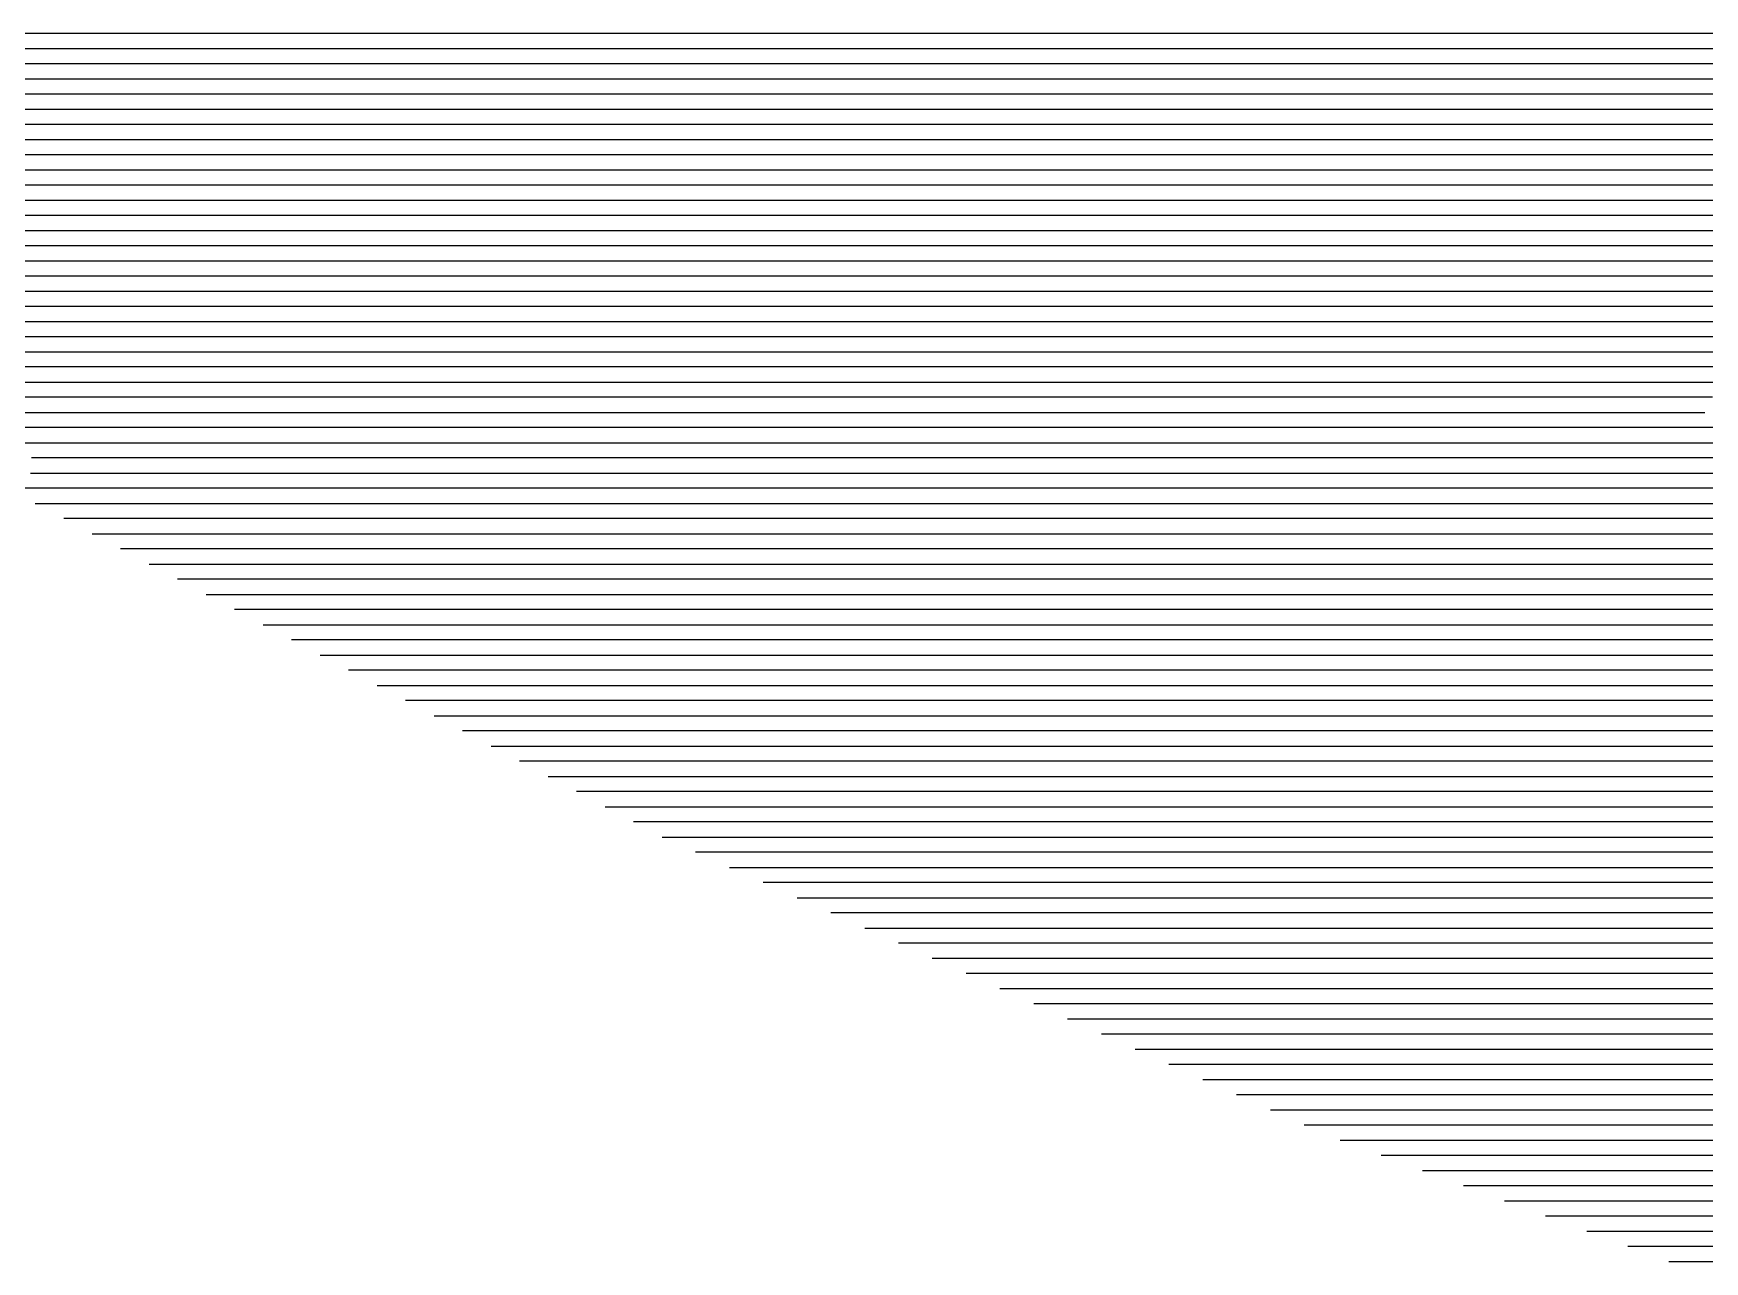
# Model space of a CAD drawing. Header units: metres. Extents: x -7 to 7, y -7 to 7.
# Drawn here: x -3.44 to -2.338, y -6.575 to -5.765 of the extents above; entities that cross this region are included whole.
import ezdxf

# ---------------------------------------------------------------- set-up
doc = ezdxf.new("R2010")
doc.units = ezdxf.units.M

msp = doc.modelspace()

# ---------------------------------------------------------------- linework, layer by layer
for p, q in [((-3.899082, -5.774853, -0.322752), (-3.335679, -5.774853, -0.267911)), ((-3.331761, -5.764853, -0.267812), (-3.891578, -5.764853, -0.322304)), ((-3.335679, -5.774853, -0.267911), (-3.263548, -5.774853, -0.260706)), ((-3.257173, -5.764853, -0.260361), (-3.331761, -5.764853, -0.267812)), ((-3.263548, -5.774853, -0.260706), (-2.84966, -5.774853, -0.219741)), ((-2.846298, -5.764853, -0.219695), (-3.257173, -5.764853, -0.260361)), ((-2.84966, -5.774853, -0.219741), (-2.725913, -5.774853, -0.207195)), ((-2.720173, -5.764853, -0.206907), (-2.846298, -5.764853, -0.219695)), ((-2.725913, -5.774853, -0.207195), (-2.380713, -5.774853, -0.172453)), ((-2.377843, -5.764853, -0.172455), (-2.720173, -5.764853, -0.206907)), ((-2.380713, -5.774853, -0.172453), (-2.212895, -5.774853, -0.155173)), ((-2.207684, -5.764853, -0.154933), (-2.377843, -5.764853, -0.172455)), ((-3.339598, -5.784853, -0.26801), (-3.903752, -5.784853, -0.322925)), ((-3.269922, -5.784853, -0.26105), (-3.339598, -5.784853, -0.26801)), ((-2.853022, -5.784853, -0.219788), (-3.269922, -5.784853, -0.26105)), ((-2.731653, -5.784853, -0.207482), (-2.853022, -5.784853, -0.219788)), ((-2.383583, -5.784853, -0.172452), (-2.731653, -5.784853, -0.207482)), ((-2.218106, -5.784853, -0.155412), (-2.383583, -5.784853, -0.172452)), ((-3.887789, -5.794853, -0.321089), (-3.343517, -5.794853, -0.268109)), ((-3.343517, -5.794853, -0.268109), (-3.276296, -5.794853, -0.261395)), ((-3.276296, -5.794853, -0.261395), (-2.856385, -5.794853, -0.219834)), ((-2.856385, -5.794853, -0.219834), (-2.737392, -5.794853, -0.20777)), ((-2.737392, -5.794853, -0.20777), (-2.386453, -5.794853, -0.172451)), ((-2.386453, -5.794853, -0.172451), (-2.223316, -5.794853, -0.155652)), ((-3.347436, -5.804853, -0.268209), (-3.871825, -5.804853, -0.319252)), ((-3.282671, -5.804853, -0.261739), (-3.347436, -5.804853, -0.268209)), ((-2.859747, -5.804853, -0.21988), (-3.282671, -5.804853, -0.261739)), ((-2.743132, -5.804853, -0.208057), (-2.859747, -5.804853, -0.21988)), ((-2.389323, -5.804853, -0.172449), (-2.743132, -5.804853, -0.208057)), ((-2.228527, -5.804853, -0.155892), (-2.389323, -5.804853, -0.172449)), ((-3.855861, -5.814853, -0.317416), (-3.351354, -5.814853, -0.268308)), ((-3.351354, -5.814853, -0.268308), (-3.289045, -5.814853, -0.262084)), ((-3.289045, -5.814853, -0.262084), (-2.863109, -5.814853, -0.219927)), ((-2.863109, -5.814853, -0.219927), (-2.748872, -5.814853, -0.208345)), ((-2.748872, -5.814853, -0.208345), (-2.392193, -5.814853, -0.172448)), ((-2.392193, -5.814853, -0.172448), (-2.233738, -5.814853, -0.156131)), ((-3.355273, -5.824853, -0.268407), (-3.839897, -5.824853, -0.31558)), ((-3.295419, -5.824853, -0.262428), (-3.355273, -5.824853, -0.268407)), ((-2.866471, -5.824853, -0.219973), (-3.295419, -5.824853, -0.262428)), ((-2.754612, -5.824853, -0.208632), (-2.866471, -5.824853, -0.219973)), ((-2.395063, -5.824853, -0.172447), (-2.754612, -5.824853, -0.208632)), ((-2.238949, -5.824853, -0.156371), (-2.395063, -5.824853, -0.172447)), ((-3.823933, -5.834853, -0.313744), (-3.359192, -5.834853, -0.268506)), ((-3.359192, -5.834853, -0.268506), (-3.301794, -5.834853, -0.262773)), ((-3.301794, -5.834853, -0.262773), (-2.869833, -5.834853, -0.22002)), ((-2.869833, -5.834853, -0.22002), (-2.760351, -5.834853, -0.208919)), ((-2.760351, -5.834853, -0.208919), (-2.397933, -5.834853, -0.172445)), ((-2.397933, -5.834853, -0.172445), (-2.244159, -5.834853, -0.156611)), ((-3.36311, -5.844853, -0.268605), (-3.807969, -5.844853, -0.311908)), ((-3.308168, -5.844853, -0.263117), (-3.36311, -5.844853, -0.268605)), ((-2.873196, -5.844853, -0.220066), (-3.308168, -5.844853, -0.263117)), ((-2.766091, -5.844853, -0.209207), (-2.873196, -5.844853, -0.220066)), ((-2.400803, -5.844853, -0.172444), (-2.766091, -5.844853, -0.209207)), ((-2.24937, -5.844853, -0.15685), (-2.400803, -5.844853, -0.172444)), ((-3.792005, -5.854853, -0.310072), (-3.367029, -5.854853, -0.268705)), ((-3.367029, -5.854853, -0.268705), (-3.314542, -5.854853, -0.263462)), ((-3.314542, -5.854853, -0.263462), (-2.876558, -5.854853, -0.220112)), ((-2.876558, -5.854853, -0.220112), (-2.771831, -5.854853, -0.209494)), ((-2.771831, -5.854853, -0.209494), (-2.403673, -5.854853, -0.172443)), ((-2.403673, -5.854853, -0.172443), (-2.254581, -5.854853, -0.15709)), ((-3.370948, -5.864853, -0.268804), (-3.776041, -5.864853, -0.308236)), ((-3.320917, -5.864853, -0.263807), (-3.370948, -5.864853, -0.268804)), ((-2.87992, -5.864853, -0.220159), (-3.320917, -5.864853, -0.263807)), ((-2.777571, -5.864853, -0.209782), (-2.87992, -5.864853, -0.220159)), ((-2.406544, -5.864853, -0.172441), (-2.777571, -5.864853, -0.209782)), ((-2.259791, -5.864853, -0.15733), (-2.406544, -5.864853, -0.172441)), ((-3.760077, -5.874853, -0.3064), (-3.374866, -5.874853, -0.268903)), ((-3.378785, -5.884853, -0.269002), (-3.744114, -5.884853, -0.304563)), ((-3.333665, -5.884853, -0.264496), (-3.378785, -5.884853, -0.269002)), ((-3.374866, -5.874853, -0.268903), (-3.327291, -5.874853, -0.264151)), ((-2.886644, -5.884853, -0.220252), (-3.333665, -5.884853, -0.264496)), ((-3.327291, -5.874853, -0.264151), (-2.883282, -5.874853, -0.220205)), ((-2.78905, -5.884853, -0.210357), (-2.886644, -5.884853, -0.220252)), ((-2.883282, -5.874853, -0.220205), (-2.78331, -5.874853, -0.210069)), ((-2.412284, -5.884853, -0.172438), (-2.78905, -5.884853, -0.210357)), ((-2.78331, -5.874853, -0.210069), (-2.409414, -5.874853, -0.17244)), ((-2.270213, -5.884853, -0.157809), (-2.412284, -5.884853, -0.172438)), ((-2.409414, -5.874853, -0.17244), (-2.265002, -5.874853, -0.157569)), ((-3.72815, -5.894853, -0.302727), (-3.382704, -5.894853, -0.269102)), ((-3.382704, -5.894853, -0.269102), (-3.340039, -5.894853, -0.26484)), ((-3.340039, -5.894853, -0.26484), (-2.890007, -5.894853, -0.220298)), ((-2.890007, -5.894853, -0.220298), (-2.79479, -5.894853, -0.210644)), ((-2.79479, -5.894853, -0.210644), (-2.415154, -5.894853, -0.172437)), ((-2.415154, -5.894853, -0.172437), (-2.275423, -5.894853, -0.158049)), ((-3.386623, -5.904853, -0.269201), (-3.712186, -5.904853, -0.300891)), ((-3.346414, -5.904853, -0.265185), (-3.386623, -5.904853, -0.269201)), ((-2.893369, -5.904853, -0.220344), (-3.346414, -5.904853, -0.265185)), ((-2.80053, -5.904853, -0.210932), (-2.893369, -5.904853, -0.220344)), ((-2.418024, -5.904853, -0.172436), (-2.80053, -5.904853, -0.210932)), ((-2.280634, -5.904853, -0.158288), (-2.418024, -5.904853, -0.172436)), ((-3.696222, -5.914853, -0.299055), (-3.390541, -5.914853, -0.2693)), ((-3.390541, -5.914853, -0.2693), (-3.352788, -5.914853, -0.265529)), ((-3.352788, -5.914853, -0.265529), (-2.896731, -5.914853, -0.220391)), ((-2.896731, -5.914853, -0.220391), (-2.806269, -5.914853, -0.211219)), ((-2.806269, -5.914853, -0.211219), (-2.420894, -5.914853, -0.172434)), ((-2.420894, -5.914853, -0.172434), (-2.285845, -5.914853, -0.158528)), ((-3.39446, -5.924853, -0.269399), (-3.680258, -5.924853, -0.297219)), ((-3.359162, -5.924853, -0.265874), (-3.39446, -5.924853, -0.269399)), ((-2.900093, -5.924853, -0.220437), (-3.359162, -5.924853, -0.265874)), ((-2.812009, -5.924853, -0.211507), (-2.900093, -5.924853, -0.220437)), ((-2.423764, -5.924853, -0.172433), (-2.812009, -5.924853, -0.211507)), ((-2.291055, -5.924853, -0.158768), (-2.423764, -5.924853, -0.172433)), ((-3.664294, -5.934853, -0.295383), (-3.398379, -5.934853, -0.269499)), ((-3.398379, -5.934853, -0.269499), (-3.365537, -5.934853, -0.266218)), ((-3.365537, -5.934853, -0.266218), (-2.903455, -5.934853, -0.220484)), ((-2.903455, -5.934853, -0.220484), (-2.817749, -5.934853, -0.211794)), ((-2.817749, -5.934853, -0.211794), (-2.426634, -5.934853, -0.172432)), ((-2.426634, -5.934853, -0.172432), (-2.296266, -5.934853, -0.159007)), ((-3.402297, -5.944853, -0.269598), (-3.64833, -5.944853, -0.293547)), ((-3.371911, -5.944853, -0.266563), (-3.402297, -5.944853, -0.269598)), ((-2.906818, -5.944853, -0.22053), (-3.371911, -5.944853, -0.266563)), ((-2.823489, -5.944853, -0.212081), (-2.906818, -5.944853, -0.22053)), ((-2.429504, -5.944853, -0.17243), (-2.823489, -5.944853, -0.212081)), ((-2.301477, -5.944853, -0.159247), (-2.429504, -5.944853, -0.17243)), ((-3.632366, -5.954853, -0.291711), (-3.406216, -5.954853, -0.269697)), ((-3.406216, -5.954853, -0.269697), (-3.378285, -5.954853, -0.266907)), ((-3.378285, -5.954853, -0.266907), (-2.91018, -5.954853, -0.220576)), ((-2.91018, -5.954853, -0.220576), (-2.829228, -5.954853, -0.212369)), ((-2.829228, -5.954853, -0.212369), (-2.432374, -5.954853, -0.172429)), ((-2.432374, -5.954853, -0.172429), (-2.306687, -5.954853, -0.159487)), ((-3.410135, -5.964853, -0.269796), (-3.616403, -5.964853, -0.289874)), ((-3.38466, -5.964853, -0.267252), (-3.410135, -5.964853, -0.269796)), ((-2.913542, -5.964853, -0.220623), (-3.38466, -5.964853, -0.267252)), ((-2.834968, -5.964853, -0.212656), (-2.913542, -5.964853, -0.220623)), ((-2.435245, -5.964853, -0.172428), (-2.834968, -5.964853, -0.212656)), ((-2.311898, -5.964853, -0.159726), (-2.435245, -5.964853, -0.172428)), ((-3.600439, -5.974853, -0.288038), (-3.414053, -5.974853, -0.269896)), ((-3.414053, -5.974853, -0.269896), (-3.391034, -5.974853, -0.267596)), ((-3.391034, -5.974853, -0.267596), (-2.916904, -5.974853, -0.220669)), ((-2.916904, -5.974853, -0.220669), (-2.840708, -5.974853, -0.212944)), ((-2.840708, -5.974853, -0.212944), (-2.438115, -5.974853, -0.172426)), ((-2.438115, -5.974853, -0.172426), (-2.317109, -5.974853, -0.159966)), ((-3.417972, -5.984853, -0.269995), (-3.584475, -5.984853, -0.286202)), ((-3.568511, -5.994853, -0.284366), (-3.421891, -5.994853, -0.270094)), ((-3.421891, -5.994853, -0.270094), (-3.403782, -5.994853, -0.268285)), ((-3.397408, -5.984853, -0.267941), (-3.417972, -5.984853, -0.269995)), ((-3.403782, -5.994853, -0.268285), (-2.923629, -5.994853, -0.220762)), ((-2.920266, -5.984853, -0.220716), (-3.397408, -5.984853, -0.267941)), ((-2.923629, -5.994853, -0.220762), (-2.852187, -5.994853, -0.213519)), ((-2.846448, -5.984853, -0.213231), (-2.920266, -5.984853, -0.220716)), ((-2.852187, -5.994853, -0.213519), (-2.443855, -5.994853, -0.172424)), ((-2.440985, -5.984853, -0.172425), (-2.846448, -5.984853, -0.213231)), ((-2.443855, -5.994853, -0.172424), (-2.32753, -5.994853, -0.160445)), ((-2.322319, -5.984853, -0.160205), (-2.440985, -5.984853, -0.172425)), ((-3.42581, -6.004853, -0.270193), (-3.552547, -6.004853, -0.28253)), ((-3.410157, -6.004853, -0.26863), (-3.42581, -6.004853, -0.270193)), ((-2.926991, -6.004853, -0.220808), (-3.410157, -6.004853, -0.26863)), ((-2.857927, -6.004853, -0.213806), (-2.926991, -6.004853, -0.220808)), ((-2.446725, -6.004853, -0.172422), (-2.857927, -6.004853, -0.213806)), ((-2.332741, -6.004853, -0.160685), (-2.446725, -6.004853, -0.172422)), ((-3.536583, -6.014853, -0.280694), (-3.429728, -6.014853, -0.270293)), ((-3.429728, -6.014853, -0.270293), (-3.416531, -6.014853, -0.268974)), ((-3.416531, -6.014853, -0.268974), (-2.930353, -6.014853, -0.220855)), ((-2.930353, -6.014853, -0.220855), (-2.863667, -6.014853, -0.214094)), ((-2.863667, -6.014853, -0.214094), (-2.449595, -6.014853, -0.172421)), ((-2.449595, -6.014853, -0.172421), (-2.337951, -6.014853, -0.160924)), ((-3.433647, -6.024853, -0.270392), (-3.520619, -6.024853, -0.278858)), ((-3.422905, -6.024853, -0.269319), (-3.433647, -6.024853, -0.270392)), ((-2.933715, -6.024853, -0.220901), (-3.422905, -6.024853, -0.269319)), ((-2.869407, -6.024853, -0.214381), (-2.933715, -6.024853, -0.220901)), ((-2.452465, -6.024853, -0.172419), (-2.869407, -6.024853, -0.214381)), ((-2.343162, -6.024853, -0.161164), (-2.452465, -6.024853, -0.172419)), ((-1.984212, -6.024853, -0.124415), (-2.343162, -6.024853, -0.161164)), ((-3.504655, -6.034853, -0.277022), (-3.437566, -6.034853, -0.270491)), ((-3.437566, -6.034853, -0.270491), (-3.42928, -6.034853, -0.269663)), ((-3.42928, -6.034853, -0.269663), (-2.937077, -6.034853, -0.220948)), ((-2.937077, -6.034853, -0.220948), (-2.875146, -6.034853, -0.214669)), ((-2.875146, -6.034853, -0.214669), (-2.455335, -6.034853, -0.172418)), ((-2.455335, -6.034853, -0.172418), (-2.348373, -6.034853, -0.161404)), ((-2.348373, -6.034853, -0.161404), (-1.986678, -6.034853, -0.124373)), ((-3.435654, -6.044853, -0.270008), (-3.441484, -6.044853, -0.27059)), ((-2.94044, -6.044853, -0.220994), (-3.435654, -6.044853, -0.270008)), ((-2.880886, -6.044853, -0.214956), (-2.94044, -6.044853, -0.220994)), ((-2.458205, -6.044853, -0.172417), (-2.880886, -6.044853, -0.214956)), ((-2.353583, -6.044853, -0.161643), (-2.458205, -6.044853, -0.172417)), ((-1.989145, -6.044853, -0.124332), (-2.353583, -6.044853, -0.161643)), ((-3.442028, -6.054853, -0.270352), (-2.943802, -6.054853, -0.22104)), ((-2.943802, -6.054853, -0.22104), (-2.886626, -6.054853, -0.215243)), ((-2.886626, -6.054853, -0.215243), (-2.461075, -6.054853, -0.172415)), ((-2.461075, -6.054853, -0.172415), (-2.358794, -6.054853, -0.161883)), ((-2.358794, -6.054853, -0.161883), (-1.991611, -6.054853, -0.124291)), ((-2.947164, -6.064853, -0.221087), (-3.448403, -6.064853, -0.270697)), ((-2.892366, -6.064853, -0.215531), (-2.947164, -6.064853, -0.221087)), ((-2.463946, -6.064853, -0.172414), (-2.892366, -6.064853, -0.215531)), ((-2.364005, -6.064853, -0.162123), (-2.463946, -6.064853, -0.172414)), ((-1.994077, -6.064853, -0.12425), (-2.364005, -6.064853, -0.162123)), ((-3.439029, -6.074853, -0.269483), (-2.950526, -6.074853, -0.221133)), ((-2.950526, -6.074853, -0.221133), (-2.898106, -6.074853, -0.215818)), ((-2.898106, -6.074853, -0.215818), (-2.466816, -6.074853, -0.172413)), ((-2.466816, -6.074853, -0.172413), (-2.369216, -6.074853, -0.162362)), ((-2.369216, -6.074853, -0.162362), (-1.996544, -6.074853, -0.124208)), ((-2.953888, -6.084853, -0.221179), (-3.420235, -6.084853, -0.267336)), ((-3.401441, -6.094853, -0.26519), (-2.957251, -6.094853, -0.221226)), ((-2.957251, -6.094853, -0.221226), (-2.909585, -6.094853, -0.216393)), ((-2.903845, -6.084853, -0.216106), (-2.953888, -6.084853, -0.221179)), ((-2.909585, -6.094853, -0.216393), (-2.472556, -6.094853, -0.17241)), ((-2.469686, -6.084853, -0.172411), (-2.903845, -6.084853, -0.216106)), ((-2.472556, -6.094853, -0.17241), (-2.379637, -6.094853, -0.162842)), ((-2.374426, -6.084853, -0.162602), (-2.469686, -6.084853, -0.172411)), ((-2.379637, -6.094853, -0.162842), (-2.001477, -6.094853, -0.124126)), ((-1.99901, -6.084853, -0.124167), (-2.374426, -6.084853, -0.162602)), ((-2.960613, -6.104853, -0.221272), (-3.382647, -6.104853, -0.263043)), ((-2.915325, -6.104853, -0.216681), (-2.960613, -6.104853, -0.221272)), ((-2.475426, -6.104853, -0.172409), (-2.915325, -6.104853, -0.216681)), ((-2.384848, -6.104853, -0.163081), (-2.475426, -6.104853, -0.172409)), ((-2.003943, -6.104853, -0.124084), (-2.384848, -6.104853, -0.163081)), ((-3.363853, -6.114853, -0.260897), (-2.963975, -6.114853, -0.221319)), ((-2.963975, -6.114853, -0.221319), (-2.921065, -6.114853, -0.216968)), ((-2.921065, -6.114853, -0.216968), (-2.478296, -6.114853, -0.172407)), ((-2.478296, -6.114853, -0.172407), (-2.390058, -6.114853, -0.163321)), ((-2.390058, -6.114853, -0.163321), (-2.006409, -6.114853, -0.124043)), ((-2.967337, -6.124853, -0.221365), (-3.345059, -6.124853, -0.25875)), ((-2.926804, -6.124853, -0.217256), (-2.967337, -6.124853, -0.221365)), ((-2.481166, -6.124853, -0.172406), (-2.926804, -6.124853, -0.217256)), ((-2.395269, -6.124853, -0.163561), (-2.481166, -6.124853, -0.172406)), ((-2.008876, -6.124853, -0.124002), (-2.395269, -6.124853, -0.163561)), ((-3.326265, -6.134853, -0.256604), (-2.970699, -6.134853, -0.221411)), ((-2.970699, -6.134853, -0.221411), (-2.932544, -6.134853, -0.217543)), ((-2.932544, -6.134853, -0.217543), (-2.484036, -6.134853, -0.172405)), ((-2.484036, -6.134853, -0.172405), (-2.40048, -6.134853, -0.1638)), ((-2.40048, -6.134853, -0.1638), (-2.011342, -6.134853, -0.12396)), ((-2.974062, -6.144853, -0.221458), (-3.307471, -6.144853, -0.254457)), ((-2.938284, -6.144853, -0.21783), (-2.974062, -6.144853, -0.221458)), ((-2.486906, -6.144853, -0.172403), (-2.938284, -6.144853, -0.21783)), ((-2.40569, -6.144853, -0.16404), (-2.486906, -6.144853, -0.172403)), ((-2.013809, -6.144853, -0.123919), (-2.40569, -6.144853, -0.16404)), ((-3.288677, -6.154853, -0.252311), (-2.977424, -6.154853, -0.221504)), ((-2.977424, -6.154853, -0.221504), (-2.944024, -6.154853, -0.218118)), ((-2.944024, -6.154853, -0.218118), (-2.489776, -6.154853, -0.172402)), ((-2.489776, -6.154853, -0.172402), (-2.410901, -6.154853, -0.16428)), ((-2.410901, -6.154853, -0.16428), (-2.016275, -6.154853, -0.123878)), ((-2.980786, -6.164853, -0.221551), (-3.269883, -6.164853, -0.250164)), ((-2.949763, -6.164853, -0.218405), (-2.980786, -6.164853, -0.221551)), ((-2.492647, -6.164853, -0.1724), (-2.949763, -6.164853, -0.218405)), ((-2.416112, -6.164853, -0.164519), (-2.492647, -6.164853, -0.1724)), ((-2.018741, -6.164853, -0.123837), (-2.416112, -6.164853, -0.164519)), ((-3.251089, -6.174853, -0.248018), (-2.984148, -6.174853, -0.221597)), ((-2.984148, -6.174853, -0.221597), (-2.955503, -6.174853, -0.218693)), ((-2.955503, -6.174853, -0.218693), (-2.495517, -6.174853, -0.172399)), ((-2.495517, -6.174853, -0.172399), (-2.421322, -6.174853, -0.164759)), ((-2.421322, -6.174853, -0.164759), (-2.021208, -6.174853, -0.123795)), ((-2.98751, -6.184853, -0.221643), (-3.232295, -6.184853, -0.245871)), ((-2.961243, -6.184853, -0.21898), (-2.98751, -6.184853, -0.221643)), ((-2.498387, -6.184853, -0.172398), (-2.961243, -6.184853, -0.21898)), ((-2.426533, -6.184853, -0.164999), (-2.498387, -6.184853, -0.172398)), ((-2.023674, -6.184853, -0.123754), (-2.426533, -6.184853, -0.164999)), ((-3.213501, -6.194853, -0.243725), (-2.990873, -6.194853, -0.22169)), ((-2.994235, -6.204853, -0.221736), (-3.194707, -6.204853, -0.241578)), ((-2.972722, -6.204853, -0.219555), (-2.994235, -6.204853, -0.221736)), ((-2.990873, -6.194853, -0.22169), (-2.966983, -6.194853, -0.219268)), ((-2.504127, -6.204853, -0.172395), (-2.972722, -6.204853, -0.219555)), ((-2.966983, -6.194853, -0.219268), (-2.501257, -6.194853, -0.172396)), ((-2.436954, -6.204853, -0.165478), (-2.504127, -6.204853, -0.172395)), ((-2.501257, -6.194853, -0.172396), (-2.431744, -6.194853, -0.165238)), ((-2.028607, -6.204853, -0.123671), (-2.436954, -6.204853, -0.165478)), ((-2.431744, -6.194853, -0.165238), (-2.026141, -6.194853, -0.123713)), ((-3.175913, -6.214853, -0.239431), (-2.997597, -6.214853, -0.221783)), ((-2.997597, -6.214853, -0.221783), (-2.978462, -6.214853, -0.219843)), ((-2.978462, -6.214853, -0.219843), (-2.506997, -6.214853, -0.172394)), ((-2.506997, -6.214853, -0.172394), (-2.442165, -6.214853, -0.165718)), ((-2.442165, -6.214853, -0.165718), (-2.031073, -6.214853, -0.12363)), ((-3.000959, -6.224853, -0.221829), (-3.157118, -6.224853, -0.237285)), ((-2.984202, -6.224853, -0.22013), (-3.000959, -6.224853, -0.221829)), ((-2.509867, -6.224853, -0.172392), (-2.984202, -6.224853, -0.22013)), ((-2.447376, -6.224853, -0.165957), (-2.509867, -6.224853, -0.172392)), ((-2.03354, -6.224853, -0.123589), (-2.447376, -6.224853, -0.165957)), ((-3.138324, -6.234853, -0.235138), (-3.004321, -6.234853, -0.221875)), ((-3.004321, -6.234853, -0.221875), (-2.989942, -6.234853, -0.220418)), ((-2.989942, -6.234853, -0.220418), (-2.512737, -6.234853, -0.172391)), ((-2.512737, -6.234853, -0.172391), (-2.452586, -6.234853, -0.166197)), ((-2.452586, -6.234853, -0.166197), (-2.036006, -6.234853, -0.123547)), ((-3.007684, -6.244853, -0.221922), (-3.11953, -6.244853, -0.232992)), ((-2.995681, -6.244853, -0.220705), (-3.007684, -6.244853, -0.221922)), ((-2.515607, -6.244853, -0.17239), (-2.995681, -6.244853, -0.220705)), ((-2.457797, -6.244853, -0.166437), (-2.515607, -6.244853, -0.17239)), ((-2.038473, -6.244853, -0.123506), (-2.457797, -6.244853, -0.166437)), ((-3.100736, -6.254853, -0.230845), (-3.011046, -6.254853, -0.221968)), ((-3.011046, -6.254853, -0.221968), (-3.001421, -6.254853, -0.220992)), ((-3.001421, -6.254853, -0.220992), (-2.518477, -6.254853, -0.172388)), ((-2.518477, -6.254853, -0.172388), (-2.463008, -6.254853, -0.166676)), ((-2.463008, -6.254853, -0.166676), (-2.040939, -6.254853, -0.123465)), ((-3.014408, -6.264853, -0.222015), (-3.081942, -6.264853, -0.228699)), ((-3.007161, -6.264853, -0.22128), (-3.014408, -6.264853, -0.222015)), ((-2.521348, -6.264853, -0.172387), (-3.007161, -6.264853, -0.22128)), ((-2.468218, -6.264853, -0.166916), (-2.521348, -6.264853, -0.172387)), ((-2.043405, -6.264853, -0.123424), (-2.468218, -6.264853, -0.166916)), ((-3.063148, -6.274853, -0.226552), (-3.01777, -6.274853, -0.222061)), ((-3.01777, -6.274853, -0.222061), (-3.012901, -6.274853, -0.221567)), ((-3.012901, -6.274853, -0.221567), (-2.524218, -6.274853, -0.172386)), ((-2.524218, -6.274853, -0.172386), (-2.473429, -6.274853, -0.167156)), ((-2.473429, -6.274853, -0.167156), (-2.045872, -6.274853, -0.123382)), ((-3.021132, -6.284853, -0.222107), (-3.044354, -6.284853, -0.224406)), ((-3.01864, -6.284853, -0.221855), (-3.021132, -6.284853, -0.222107)), ((-2.527088, -6.284853, -0.172384), (-3.01864, -6.284853, -0.221855)), ((-2.47864, -6.284853, -0.167395), (-2.527088, -6.284853, -0.172384)), ((-2.048338, -6.284853, -0.123341), (-2.47864, -6.284853, -0.167395)), ((-3.02556, -6.294853, -0.222259), (-3.024495, -6.294853, -0.222154)), ((-3.024495, -6.294853, -0.222154), (-3.02438, -6.294853, -0.222142)), ((-3.02438, -6.294853, -0.222142), (-2.529958, -6.294853, -0.172383)), ((-2.529958, -6.294853, -0.172383), (-2.48385, -6.294853, -0.167635)), ((-2.48385, -6.294853, -0.167635), (-2.050805, -6.294853, -0.1233)), ((-2.532828, -6.304853, -0.172381), (-3.003432, -6.304853, -0.219744)), ((-2.981135, -6.314853, -0.21721), (-2.535698, -6.314853, -0.17238)), ((-2.535698, -6.314853, -0.17238), (-2.494272, -6.314853, -0.168114)), ((-2.489061, -6.304853, -0.167875), (-2.532828, -6.304853, -0.172381)), ((-2.494272, -6.314853, -0.168114), (-2.055737, -6.314853, -0.123217)), ((-2.053271, -6.304853, -0.123258), (-2.489061, -6.304853, -0.167875)), ((-2.538568, -6.324853, -0.172379), (-2.958838, -6.324853, -0.214675)), ((-2.499483, -6.324853, -0.168354), (-2.538568, -6.324853, -0.172379)), ((-2.058204, -6.324853, -0.123176), (-2.499483, -6.324853, -0.168354)), ((-2.936541, -6.334853, -0.212141), (-2.541438, -6.334853, -0.172377)), ((-2.541438, -6.334853, -0.172377), (-2.504693, -6.334853, -0.168594)), ((-2.504693, -6.334853, -0.168594), (-2.06067, -6.334853, -0.123134)), ((-2.544308, -6.344853, -0.172376), (-2.914243, -6.344853, -0.209607)), ((-2.509904, -6.344853, -0.168833), (-2.544308, -6.344853, -0.172376)), ((-2.063137, -6.344853, -0.123093), (-2.509904, -6.344853, -0.168833)), ((-2.891946, -6.354853, -0.207073), (-2.547178, -6.354853, -0.172375)), ((-2.547178, -6.354853, -0.172375), (-2.515115, -6.354853, -0.169073)), ((-2.515115, -6.354853, -0.169073), (-2.065603, -6.354853, -0.123052)), ((-2.550049, -6.364853, -0.172373), (-2.869649, -6.364853, -0.204538)), ((-2.520325, -6.364853, -0.169313), (-2.550049, -6.364853, -0.172373)), ((-2.068069, -6.364853, -0.123011), (-2.520325, -6.364853, -0.169313)), ((-2.847352, -6.374853, -0.202004), (-2.552919, -6.374853, -0.172372)), ((-2.552919, -6.374853, -0.172372), (-2.525536, -6.374853, -0.169552)), ((-2.525536, -6.374853, -0.169552), (-2.070536, -6.374853, -0.122969)), ((-2.555789, -6.384853, -0.172371), (-2.825055, -6.384853, -0.19947)), ((-2.530747, -6.384853, -0.169792), (-2.555789, -6.384853, -0.172371)), ((-2.073002, -6.384853, -0.122928), (-2.530747, -6.384853, -0.169792)), ((-2.802758, -6.394853, -0.196936), (-2.558659, -6.394853, -0.172369)), ((-2.558659, -6.394853, -0.172369), (-2.535957, -6.394853, -0.170032)), ((-2.535957, -6.394853, -0.170032), (-2.075469, -6.394853, -0.122887)), ((-2.561529, -6.404853, -0.172368), (-2.780461, -6.404853, -0.194402)), ((-2.541168, -6.404853, -0.170271), (-2.561529, -6.404853, -0.172368)), ((-2.077935, -6.404853, -0.122845), (-2.541168, -6.404853, -0.170271)), ((-2.758164, -6.414853, -0.191867), (-2.564399, -6.414853, -0.172367)), ((-2.567269, -6.424853, -0.172365), (-2.735867, -6.424853, -0.189333)), ((-2.551589, -6.424853, -0.170751), (-2.567269, -6.424853, -0.172365)), ((-2.564399, -6.414853, -0.172367), (-2.546379, -6.414853, -0.170511)), ((-2.082868, -6.424853, -0.122763), (-2.551589, -6.424853, -0.170751)), ((-2.546379, -6.414853, -0.170511), (-2.080401, -6.414853, -0.122804)), ((-2.71357, -6.434853, -0.186799), (-2.570139, -6.434853, -0.172364)), ((-2.570139, -6.434853, -0.172364), (-2.5568, -6.434853, -0.17099)), ((-2.5568, -6.434853, -0.17099), (-2.085334, -6.434853, -0.122721)), ((-2.573009, -6.444853, -0.172363), (-2.691273, -6.444853, -0.184265)), ((-2.562011, -6.444853, -0.17123), (-2.573009, -6.444853, -0.172363)), ((-2.087801, -6.444853, -0.12268), (-2.562011, -6.444853, -0.17123)), ((-2.668976, -6.454853, -0.181731), (-2.575879, -6.454853, -0.172361)), ((-2.575879, -6.454853, -0.172361), (-2.567221, -6.454853, -0.17147)), ((-2.567221, -6.454853, -0.17147), (-2.090267, -6.454853, -0.122639)), ((-2.57875, -6.464853, -0.17236), (-2.646679, -6.464853, -0.179196)), ((-2.572432, -6.464853, -0.171709), (-2.57875, -6.464853, -0.17236)), ((-2.092733, -6.464853, -0.122598), (-2.572432, -6.464853, -0.171709)), ((-2.624382, -6.474853, -0.176662), (-2.58162, -6.474853, -0.172358)), ((-2.58162, -6.474853, -0.172358), (-2.577643, -6.474853, -0.171949)), ((-2.577643, -6.474853, -0.171949), (-2.0952, -6.474853, -0.122556)), ((-2.58449, -6.484853, -0.172357), (-2.602085, -6.484853, -0.174128)), ((-2.582853, -6.484853, -0.172189), (-2.58449, -6.484853, -0.172357)), ((-2.097666, -6.484853, -0.122515), (-2.582853, -6.484853, -0.172189)), ((-2.578343, -6.494853, -0.171433), (-2.100133, -6.494853, -0.122474)), ((-2.102599, -6.504853, -0.122432), (-2.551246, -6.504853, -0.168365)), ((-2.524149, -6.514853, -0.165297), (-2.105065, -6.514853, -0.122391)), ((-2.107532, -6.524853, -0.12235), (-2.497051, -6.524853, -0.162229)), ((-2.469954, -6.534853, -0.159161), (-2.109998, -6.534853, -0.122308)), ((-2.112465, -6.544853, -0.122267), (-2.442857, -6.544853, -0.156093)), ((-2.415759, -6.554853, -0.153025), (-2.114931, -6.554853, -0.122226)), ((-2.117397, -6.564853, -0.122185), (-2.388662, -6.564853, -0.149957)), ((-2.361564, -6.574853, -0.146889), (-2.119864, -6.574853, -0.122143))]:
    msp.add_line(p, q)

doc.saveas('drawing.dxf')
